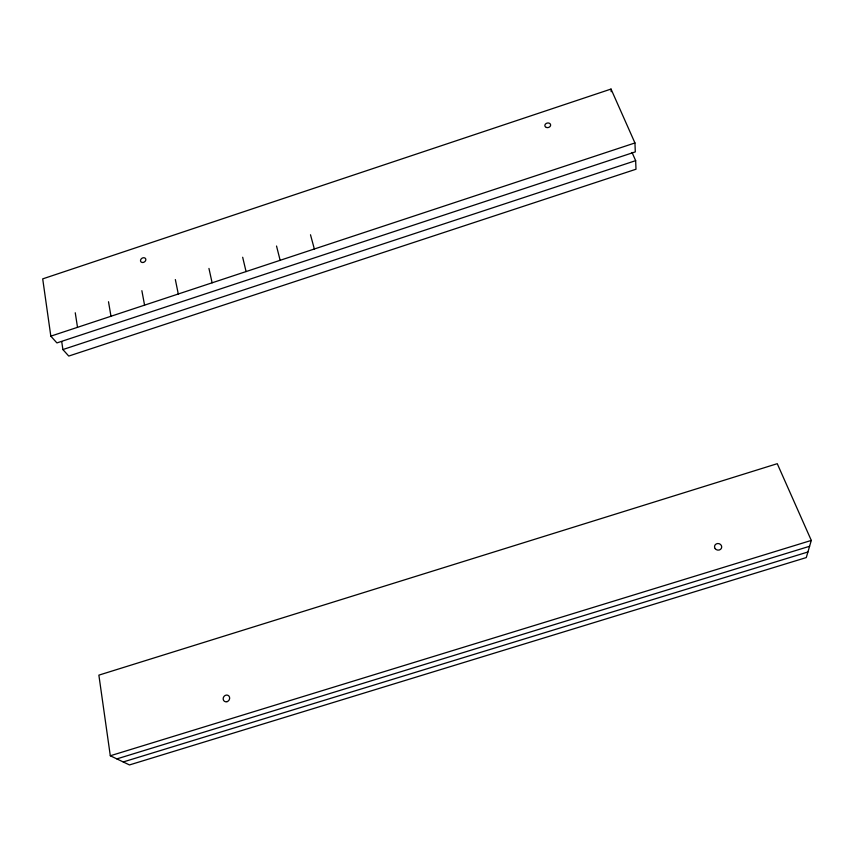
<?xml version="1.0" encoding="UTF-8"?>
<svg xmlns="http://www.w3.org/2000/svg" width="854" height="854" viewBox="0 0 854 854"><rect width="100%" height="100%" fill="white"/><g stroke="black" fill="none" stroke-linecap="round" stroke-linejoin="round"><path stroke-width="1.28" d="M811.3 540.422L806.283 557.566L129.466 764.938L110.305 755.769L98.872 675.14L777.257 463.69L811.3 540.422L110.305 755.769M611.026 89.062L42.7 278.874L50.824 336.156L56.908 342.924L635.301 151.895L634.949 142.96L611.026 89.062L611.197 91.698M50.824 336.156L634.949 142.96M61.744 341.749L62.886 349.553L635.654 160.659L632.035 152.439M116.838 758.896L809.592 546.282M123.222 761.949L807.916 551.994M62.886 349.553L68.747 356.065L635.995 169.231L635.654 160.659M310.493 234.765L314.347 248.994M276.525 246.027L280.144 260.31M242.675 257.257L246.069 271.583M208.952 268.434L212.112 282.813M175.348 279.578L178.283 294M141.871 290.68L144.572 305.156M108.501 301.74L110.977 316.268M75.259 312.767L77.511 327.328M715.193 548.642A3.608 3.288 13.1 0 0 721.395 548.311A3.608 3.288 13.1 0 0 717.755 543.528A3.608 3.288 13.1 0 0 715.193 548.642M227.025 701.689A3.501 3.138 -56.2 0 0 228.861 695.957A3.501 3.138 -56.2 0 0 223.332 697.675A3.501 3.138 -56.2 0 0 227.025 701.689M546.421 127.47A2.914 2.295 -12.4 0 0 550.638 124.972A2.914 2.295 -12.4 0 0 546.197 123.467A2.914 2.295 -12.4 0 0 546.421 127.47M142.896 262.498A2.829 2.22 -31.8 0 0 145.607 258.677A2.829 2.22 -31.8 0 0 141.006 259.146A2.829 2.22 -31.8 0 0 142.896 262.498"/></g></svg>
